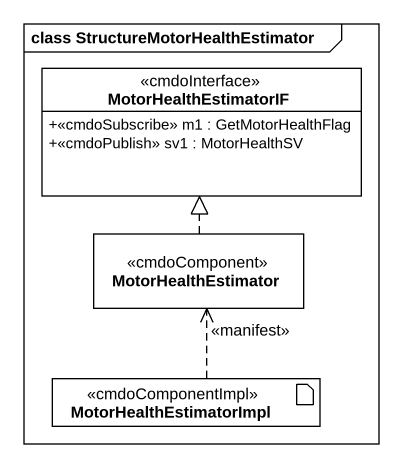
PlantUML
@startuml
mainframe class StructureMotorHealthEstimator
allowmixing
hide circle
hide empty members
skinparam classAttributeIconSize 0
interface MotorHealthEstimatorIF <<cmdoInterface>> {
  +<<cmdoSubscribe>> m1 : GetMotorHealthFlag
  +<<cmdoPublish>> sv1 : MotorHealthSV
}
class MotorHealthEstimator <<cmdoComponent>>
artifact MotorHealthEstimatorImpl <<cmdoComponentImpl>>
MotorHealthEstimator .up.|> MotorHealthEstimatorIF
MotorHealthEstimatorImpl .up.> MotorHealthEstimator : <<manifest>>
@enduml
